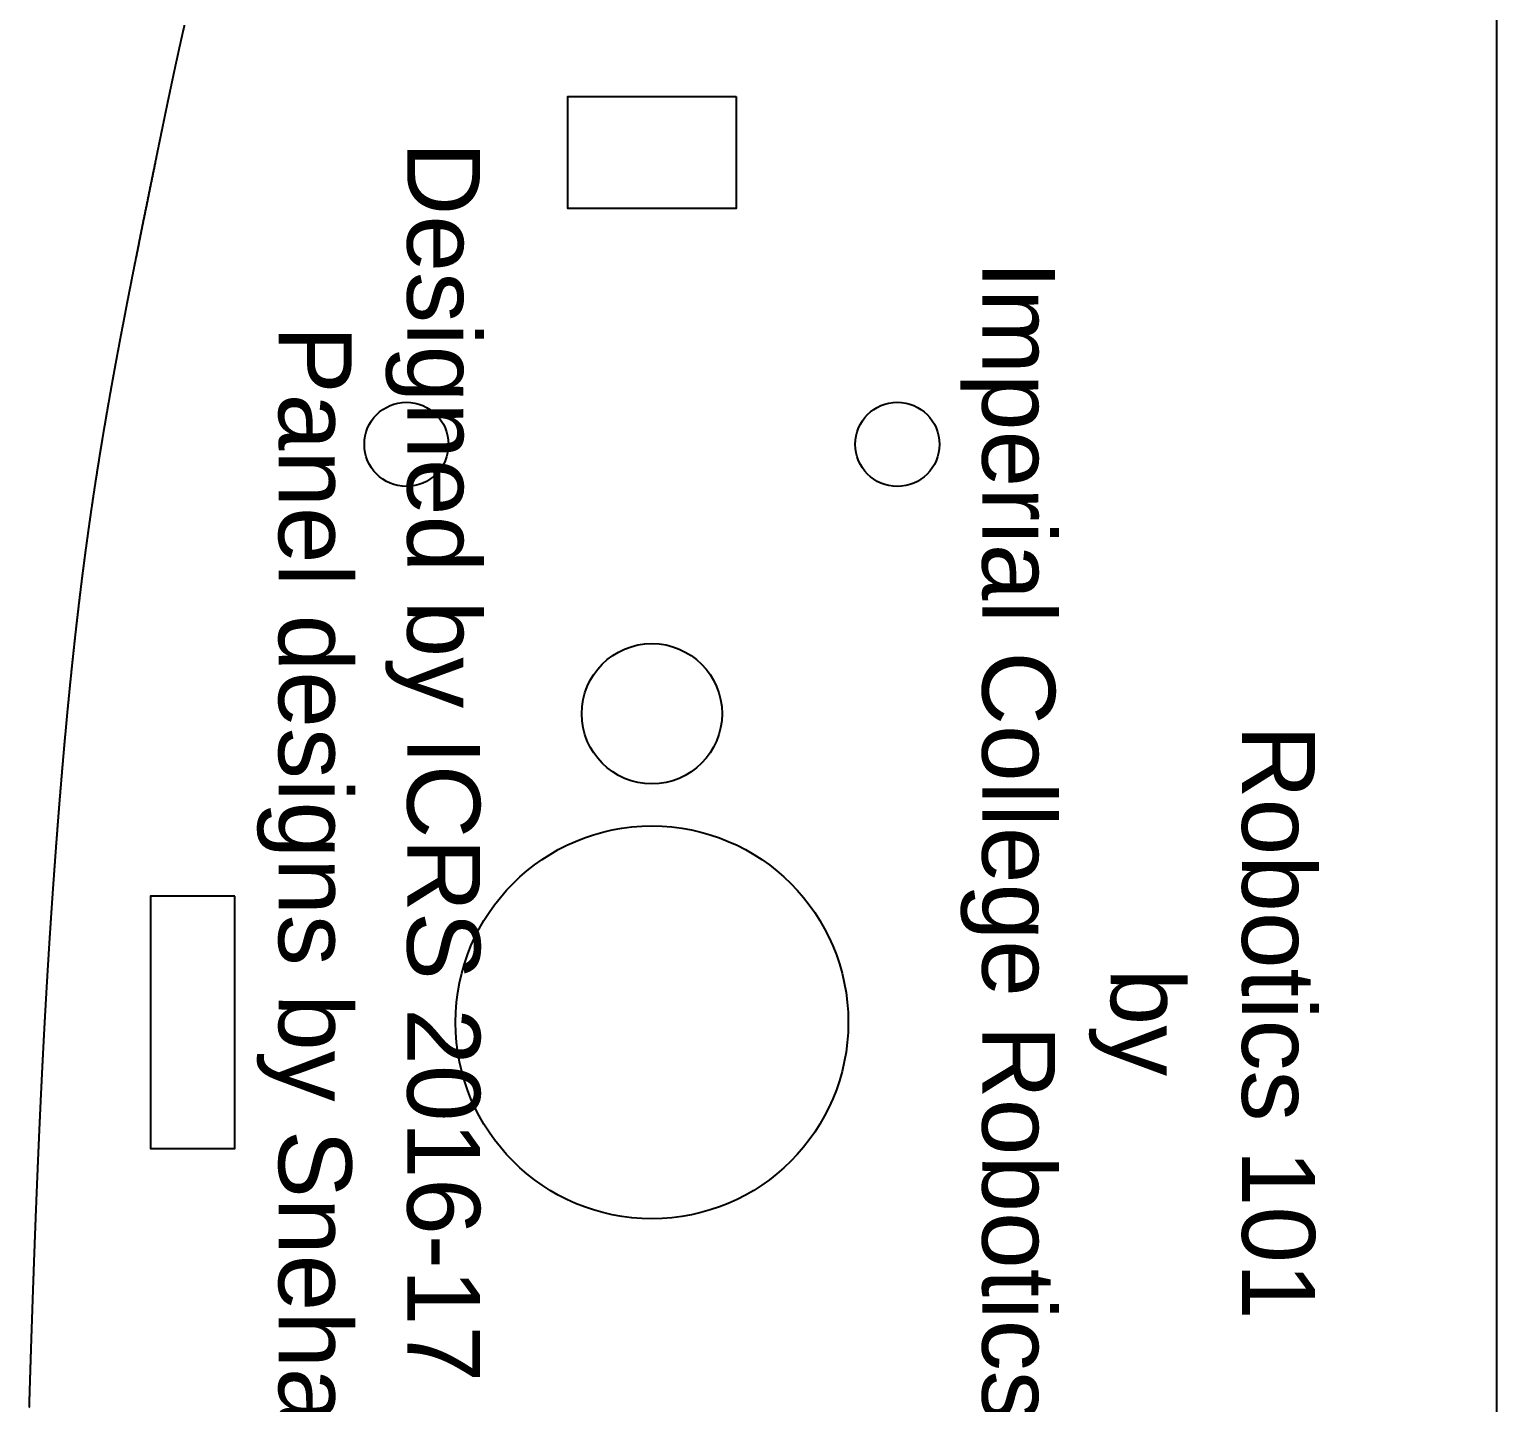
# Model space of a CAD drawing. Header units: millimetres. Extents: x -53 to 1579, y -453 to 381.
# Drawn here: x 401 to 453.3, y 283.4 to 332.3 of the extents above; entities that cross this region are included whole.
import ezdxf
from ezdxf.enums import TextEntityAlignment as Align

# ---------------------------------------------------------------- set-up
doc = ezdxf.new("R2010")
doc.units = ezdxf.units.MM
doc.layers.add('Print', color=250, linetype='Continuous')
doc.layers.add('toCut', color=1, linetype='Continuous', true_color=0xff0000)
doc.styles.get("Standard").update_dxf_attribs({"font": 'Arial.ttf'})

msp = doc.modelspace()

# ---------------------------------------------------------------- linework, layer by layer
at = {"layer": 'toCut'}
for points in [[(426.184, 329.904), (426.184, 325.904), (420.184, 325.904), (420.184, 329.904)], [(408.312, 301.404), (405.312, 301.404), (405.312, 292.404), (408.312, 292.404)]]:
    msp.add_lwpolyline(points, close=True, dxfattribs=at)
for centre, radius in [((414.434, 317.504), 1.5), ((431.934, 317.504), 1.5), ((423.184, 307.904), 2.5), ((423.184, 296.904), 7)]:
    msp.add_circle(centre, radius, dxfattribs=at)
for points in [[(453.296, 335.543), (453.296, 262.693), (453.296, 189.844)], [(406.392, 331.844), (406.426, 331.994), (406.459, 332.143)], [(406.459, 332.143), (406.494, 332.294), (406.528, 332.445)], [(406.326, 331.546), (406.359, 331.695), (406.392, 331.844)], [(406.198, 330.957), (406.23, 331.104), (406.262, 331.251)], [(406.262, 331.251), (406.294, 331.399), (406.326, 331.546)], [(406.073, 330.375), (406.104, 330.52), (406.135, 330.665)], [(406.135, 330.665), (406.166, 330.811), (406.198, 330.957)], [(405.951, 329.798), (405.982, 329.942), (406.012, 330.086)], [(406.012, 330.086), (406.043, 330.23), (406.073, 330.375)], [(405.892, 329.512), (405.922, 329.655), (405.951, 329.798)], [(405.774, 328.941), (405.803, 329.084), (405.832, 329.226)], [(405.832, 329.226), (405.862, 329.369), (405.892, 329.512)], [(405.599, 328.091), (405.657, 328.374), (405.715, 328.657)], [(405.715, 328.657), (405.744, 328.799), (405.774, 328.941)], [(405.484, 327.526), (405.541, 327.808), (405.599, 328.091)], [(405.253, 326.395), (405.369, 326.96), (405.484, 327.526)], [(405.024, 325.264), (405.139, 325.83), (405.253, 326.395)], [(404.797, 324.133), (404.911, 324.698), (405.024, 325.264)], [(404.684, 323.566), (404.741, 323.849), (404.797, 324.133)], [(404.573, 322.999), (404.629, 323.283), (404.684, 323.566)], [(404.462, 322.432), (404.518, 322.716), (404.573, 322.999)], [(404.353, 321.864), (404.408, 322.148), (404.462, 322.432)], [(404.245, 321.295), (404.299, 321.58), (404.353, 321.864)], [(404.138, 320.726), (404.192, 321.011), (404.245, 321.295)], [(404.033, 320.156), (404.086, 320.441), (404.138, 320.726)], [(403.93, 319.586), (403.982, 319.871), (404.033, 320.156)], [(403.829, 319.014), (403.879, 319.3), (403.93, 319.586)], [(403.729, 318.441), (403.779, 318.728), (403.829, 319.014)], [(403.632, 317.868), (403.68, 318.155), (403.729, 318.441)], [(403.537, 317.293), (403.584, 317.581), (403.632, 317.868)], [(403.444, 316.718), (403.49, 317.005), (403.537, 317.293)], [(403.353, 316.141), (403.399, 316.429), (403.444, 316.718)], [(403.266, 315.563), (403.31, 315.852), (403.353, 316.141)], [(403.181, 314.983), (403.223, 315.273), (403.266, 315.563)], [(403.099, 314.402), (403.14, 314.693), (403.181, 314.983)], [(403.019, 313.82), (403.059, 314.111), (403.099, 314.402)], [(402.942, 313.237), (402.98, 313.529), (403.019, 313.82)], [(402.867, 312.652), (402.905, 312.945), (402.942, 313.237)], [(402.795, 312.067), (402.831, 312.359), (402.867, 312.652)], [(402.726, 311.479), (402.76, 311.773), (402.795, 312.067)], [(402.658, 310.891), (402.692, 311.185), (402.726, 311.479)], [(402.593, 310.301), (402.625, 310.596), (402.658, 310.891)], [(402.529, 309.71), (402.561, 310.005), (402.593, 310.301)], [(402.468, 309.117), (402.499, 309.414), (402.529, 309.71)], [(402.409, 308.524), (402.438, 308.821), (402.468, 309.117)], [(402.351, 307.929), (402.38, 308.226), (402.409, 308.524)], [(402.296, 307.333), (402.323, 307.631), (402.351, 307.929)], [(402.241, 306.735), (402.268, 307.034), (402.296, 307.333)], [(402.189, 306.136), (402.215, 306.436), (402.241, 306.735)], [(402.138, 305.536), (402.163, 305.836), (402.189, 306.136)], [(402.088, 304.935), (402.113, 305.236), (402.138, 305.536)], [(402.04, 304.333), (402.064, 304.634), (402.088, 304.935)], [(401.993, 303.729), (402.017, 304.031), (402.04, 304.333)], [(401.947, 303.124), (401.97, 303.426), (401.993, 303.729)], [(401.903, 302.518), (401.925, 302.821), (401.947, 303.124)], [(401.859, 301.91), (401.881, 302.214), (401.903, 302.518)], [(401.837, 301.605), (401.848, 301.757), (401.859, 301.91)], [(401.795, 300.992), (401.806, 301.145), (401.816, 301.299)], [(401.816, 301.299), (401.827, 301.452), (401.837, 301.605)], [(401.774, 300.683), (401.785, 300.838), (401.795, 300.992)], [(401.733, 300.063), (401.744, 300.218), (401.754, 300.374)], [(401.754, 300.374), (401.764, 300.529), (401.774, 300.683)], [(401.693, 299.435), (401.703, 299.592), (401.713, 299.75)], [(401.713, 299.75), (401.723, 299.906), (401.733, 300.063)], [(401.674, 299.118), (401.684, 299.276), (401.693, 299.435)], [(401.635, 298.478), (401.644, 298.638), (401.654, 298.799)], [(401.654, 298.799), (401.664, 298.959), (401.674, 299.118)], [(401.597, 297.827), (401.606, 297.99), (401.616, 298.154)], [(401.616, 298.154), (401.625, 298.316), (401.635, 298.478)], [(401.578, 297.497), (401.587, 297.662), (401.597, 297.827)], [(401.55, 296.997), (401.555, 297.081), (401.559, 297.165)], [(401.559, 297.165), (401.569, 297.331), (401.578, 297.497)], [(401.522, 296.49), (401.527, 296.575), (401.531, 296.66)], [(401.531, 296.66), (401.536, 296.744), (401.541, 296.829)], [(401.541, 296.829), (401.545, 296.913), (401.55, 296.997)], [(401.495, 295.974), (401.5, 296.061), (401.504, 296.147)], [(401.504, 296.147), (401.509, 296.233), (401.513, 296.319)], [(401.513, 296.319), (401.518, 296.404), (401.522, 296.49)], [(401.468, 295.451), (401.473, 295.538), (401.477, 295.626)], [(401.477, 295.626), (401.482, 295.713), (401.486, 295.801)], [(401.486, 295.801), (401.491, 295.888), (401.495, 295.974)], [(401.442, 294.918), (401.446, 295.007), (401.45, 295.096)], [(401.45, 295.096), (401.455, 295.185), (401.459, 295.274)], [(401.459, 295.274), (401.464, 295.362), (401.468, 295.451)], [(401.415, 294.375), (401.42, 294.466), (401.424, 294.557)], [(401.424, 294.557), (401.428, 294.648), (401.433, 294.738)], [(401.433, 294.738), (401.437, 294.828), (401.442, 294.918)], [(401.389, 293.823), (401.393, 293.915), (401.398, 294.008)], [(401.398, 294.008), (401.402, 294.1), (401.406, 294.192)], [(401.406, 294.192), (401.411, 294.284), (401.415, 294.375)], [(401.363, 293.259), (401.367, 293.354), (401.372, 293.448)], [(401.372, 293.448), (401.376, 293.542), (401.38, 293.636)], [(401.38, 293.636), (401.385, 293.729), (401.389, 293.823)], [(401.346, 292.878), (401.35, 292.974), (401.355, 293.069)], [(401.355, 293.069), (401.359, 293.164), (401.363, 293.259)], [(401.321, 292.296), (401.325, 292.393), (401.329, 292.491)], [(401.329, 292.491), (401.333, 292.588), (401.338, 292.685)], [(401.338, 292.685), (401.342, 292.781), (401.346, 292.878)], [(401.295, 291.701), (401.299, 291.801), (401.304, 291.901)], [(401.304, 291.901), (401.308, 292), (401.312, 292.099)], [(401.312, 292.099), (401.316, 292.197), (401.321, 292.296)], [(401.278, 291.298), (401.283, 291.399), (401.287, 291.5)], [(401.287, 291.5), (401.291, 291.601), (401.295, 291.701)], [(401.253, 290.682), (401.257, 290.785), (401.262, 290.889)], [(401.262, 290.889), (401.266, 290.991), (401.27, 291.094)], [(401.27, 291.094), (401.274, 291.196), (401.278, 291.298)], [(401.237, 290.264), (401.241, 290.369), (401.245, 290.474)], [(401.245, 290.474), (401.249, 290.578), (401.253, 290.682)], [(401.212, 289.625), (401.216, 289.732), (401.22, 289.84)], [(401.22, 289.84), (401.224, 289.946), (401.228, 290.053)], [(401.228, 290.053), (401.232, 290.158), (401.237, 290.264)], [(401.195, 289.191), (401.199, 289.3), (401.203, 289.409)], [(401.203, 289.409), (401.208, 289.517), (401.212, 289.625)], [(401.17, 288.528), (401.175, 288.639), (401.179, 288.751)], [(401.179, 288.751), (401.183, 288.861), (401.187, 288.972)], [(401.187, 288.972), (401.191, 289.081), (401.195, 289.191)], [(401.154, 288.077), (401.158, 288.19), (401.162, 288.303)], [(401.162, 288.303), (401.166, 288.415), (401.17, 288.528)], [(401.138, 287.619), (401.142, 287.734), (401.146, 287.849)], [(401.146, 287.849), (401.15, 287.963), (401.154, 288.077)], [(401.113, 286.919), (401.117, 287.037), (401.121, 287.154)], [(401.121, 287.154), (401.125, 287.271), (401.129, 287.388)], [(401.129, 287.388), (401.134, 287.503), (401.138, 287.619)], [(401.097, 286.443), (401.101, 286.562), (401.105, 286.682)], [(401.105, 286.682), (401.109, 286.8), (401.113, 286.919)], [(401.08, 285.96), (401.084, 286.081), (401.089, 286.203)], [(401.089, 286.203), (401.093, 286.323), (401.097, 286.443)], [(401.064, 285.47), (401.068, 285.593), (401.072, 285.716)], [(401.072, 285.716), (401.076, 285.838), (401.08, 285.96)], [(401.048, 284.974), (401.052, 285.098), (401.056, 285.223)], [(401.056, 285.223), (401.06, 285.347), (401.064, 285.47)], [(401.032, 284.47), (401.036, 284.596), (401.04, 284.723)], [(401.04, 284.723), (401.044, 284.848), (401.048, 284.974)], [(401.016, 283.96), (401.02, 284.088), (401.024, 284.216)], [(401.024, 284.216), (401.028, 284.343), (401.032, 284.47)], [(401, 283.443), (401.004, 283.573), (401.008, 283.702)], [(401.008, 283.702), (401.012, 283.831), (401.016, 283.96)], [(400.992, 283.182), (400.996, 283.313), (401, 283.443)]]:
    msp.add_open_spline(points, degree=2, dxfattribs=at)

# ---------------------------------------------------------------- texts
at = {"layer": 'Print'}
for s, height, p in [('Designed by ICRS 2016-17 Committee', 2.59946, (414.463, 296.904)), ('Imperial College Robotics Society', 2.59946, (434.959, 296.904)), ('Panel designs by Sneha Wagh', 2.59946, (409.88, 296.904)), ('Robotics 101', 2.59946, (444.222, 296.904)), ('by', 2.5995, (439.542, 296.904))]:
    msp.add_text(s, height=height, rotation=270, dxfattribs=at).set_placement(p, align=Align.CENTER)

doc.saveas('drawing.dxf')
